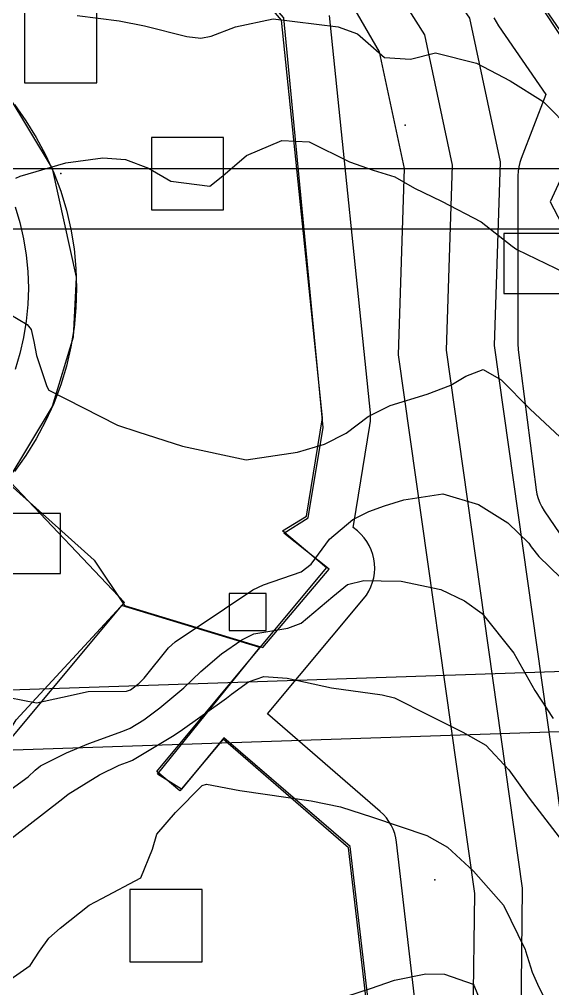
# Model space of a CAD drawing. Header units: feet. Extents: x 1318179 to 1318934, y 422542 to 423299.
# Drawn here: x 1318663.4 to 1318752, y 422820.3 to 422981.2 of the extents above; entities that cross this region are included whole.
import ezdxf

# ---------------------------------------------------------------- set-up
doc = ezdxf.new("R2010")
doc.units = ezdxf.units.FT
for name, color, linetype in [('C-DRNG-AREA', 150, 'CONTINUOUS'), ('C-LOD', 30, 'CONTINUOUS'), ('C-PROP', 6, 'CONTINUOUS'), ('C-PVMT', 8, 'CONTINUOUS'), ('C-SWM', 92, 'CONTINUOUS'), ('C-TOPO-MAJR', 32, 'CONTINUOUS'), ('C-TOPO-SPOT', 7, 'CONTINUOUS'), ('C-UTIL', 4, 'CONTINUOUS'), ('L-PLNT-TREE', 90, 'CONTINUOUS'), ('V-PROP-LINE', 7, 'CONTINUOUS')]:
    doc.layers.add(name, color=color, linetype=linetype)

msp = doc.modelspace()

# ---------------------------------------------------------------- linework, layer by layer
at = {"layer": 'C-DRNG-AREA'}
for points in [[(1318860.36, 423059.92), (1318751.85, 423050.42), (1318750.85, 423048.42), (1318746.35, 423036.41), (1318746.35, 423006.41), (1318749.35, 422984.42), (1318758.84, 422969.92), (1318867.84, 422980.42), (1318860.36, 423059.92)], [(1318575.36, 422922.92), (1318537.36, 422874.92), (1318617.86, 422808.92), (1318643.36, 422839.92), (1318644.86, 422843.92), (1318657.36, 422855.92), (1318662.86, 422864.92), (1318680.86, 422884.42), (1318661.86, 422904.43), (1318647.86, 422892.93), (1318635.86, 422887.93), (1318616.85, 422886.93), (1318608.36, 422888.42), (1318597.36, 422893.42), (1318584.36, 422904.42), (1318576.86, 422916.93), (1318575.36, 422922.92)], [(1318680.36, 422883.92), (1318617.36, 422808.42), (1318730.86, 422714.42), (1318718.36, 422725.42), (1318718.36, 422731.92), (1318726.35, 422739.92), (1318729.35, 422749.92), (1318718.35, 422843.92), (1318697.35, 422861.92), (1318690.35, 422853.42), (1318686.35, 422855.92), (1318703.35, 422876.92), (1318680.36, 422883.92)]]:
    msp.add_lwpolyline(points, close=True, dxfattribs=at)
msp.add_lwpolyline([(1318661.35, 422968.93), (1318668.85, 422956.42), (1318672.85, 422938.42), (1318672.35, 422928.43), (1318668.85, 422916.93), (1318661.35, 422904.42), (1318675.85, 422891.43), (1318680.85, 422883.93), (1318703.85, 422876.93), (1318714.85, 422889.93), (1318707.35, 422895.93), (1318711.35, 422898.43), (1318713.85, 422913.43), (1318707.35, 422981.43), (1318688.85, 423002.44), (1318689.85, 423004.93), (1318675.85, 423010.93), (1318655.35, 423027.93)], dxfattribs=at)
at = {"layer": 'C-LOD'}
msp.add_lwpolyline([(1318751.55, 422950.92), (1318787.16, 422882.88), (1318805.08, 422884.61), (1318873.04, 422894.92), (1318873.67, 422896.28), (1318876.6, 422902.64), (1318830.29, 422964.27), (1318755.11, 422958.64), (1318753.85, 422955.91), (1318751.55, 422950.92)], close=True, dxfattribs=at)
at = {"layer": 'C-PROP'}
for points in [[(1318661.36, 423131.84), (1318677.97, 423125.83), (1318696.96, 423128.25), (1318708.71, 423114), (1318732.48, 423106.69), (1318742.99, 423062.49), (1318752.13, 423049.98), (1318746.59, 423035.57), (1318746.59, 423007.93), (1318749.55, 422984.65), (1318759.81, 422969.72), (1318754.19, 422955.22), (1318754.19, 422927.37), (1318757.15, 422904.12), (1318767.2, 422889.38), (1318761.57, 422874.75), (1318763.27, 422830.95), (1318774.81, 422809.03)], [(1318746.76, 422815.67), (1318746.97, 422836.99), (1318734.35, 422926.27), (1318735.33, 422956.97), (1318730.72, 422978.59), (1318722.4, 422991.83), (1318727.74, 423005.52), (1318719.48, 423018.63), (1318727.63, 423036.44), (1318727.65, 423051.28), (1318717.46, 423065.77), (1318716.51, 423091.73), (1318704.43, 423087.03), (1318688.97, 423108.08), (1318654.9, 423113.97)], [(1318728.92, 422750.57), (1318718.09, 422843.69), (1318697.23, 422861.75), (1318690.05, 422853.16), (1318686.22, 422856.36), (1318714.42, 422890.14), (1318707.08, 422896.27), (1318711.07, 422898.75), (1318713.73, 422915.06), (1318706.96, 422981.02), (1318688.53, 423002.61), (1318702.53, 423027.15), (1318698.57, 423063.72), (1318689.49, 423075.3), (1318623.55, 423101.44)], [(1318662.59, 422967.02), (1318664.49, 422964.36), (1318666.22, 422961.58), (1318667.76, 422958.7), (1318669.12, 422955.71), (1318670.27, 422952.65), (1318671.22, 422949.52), (1318671.96, 422946.34), (1318672.49, 422943.11), (1318672.81, 422939.85), (1318672.92, 422936.58), (1318672.81, 422933.31), (1318672.49, 422930.05), (1318671.96, 422926.83), (1318671.22, 422923.64), (1318670.27, 422920.51), (1318669.12, 422917.45), (1318667.76, 422914.47), (1318666.22, 422911.58), (1318664.49, 422908.8), (1318662.59, 422906.14)]]:
    msp.add_lwpolyline(points, dxfattribs=at)
at = {"layer": 'C-PVMT'}
for points in [[(1318736.87, 422751.49), (1318726.03, 422844.62), (1318725.91, 422845.35), (1318725.73, 422846.07), (1318725.48, 422846.76), (1318725.16, 422847.43), (1318724.78, 422848.07), (1318724.35, 422848.67), (1318723.86, 422849.23), (1318723.33, 422849.74), (1318704.63, 422865.93), (1318720.56, 422885.01), (1318721.03, 422885.64), (1318721.44, 422886.31), (1318721.78, 422887.01), (1318722.06, 422887.75), (1318722.25, 422888.51), (1318722.37, 422889.28), (1318722.42, 422890.07), (1318722.39, 422890.85), (1318722.28, 422891.63), (1318722.09, 422892.39), (1318721.84, 422893.14), (1318721.51, 422893.85), (1318721.11, 422894.52), (1318720.65, 422895.16), (1318720.12, 422895.75), (1318719.55, 422896.28), (1318718.84, 422896.87), (1318718.96, 422897.46), (1318721.63, 422913.78), (1318721.71, 422914.47), (1318721.73, 422915.18), (1318721.69, 422915.88), (1318714.92, 422981.84)], [(1318742.22, 422981.45), (1318742.56, 422980.77), (1318742.96, 422980.12), (1318750.83, 422968.68), (1318746.73, 422958.11), (1318746.5, 422957.41), (1318746.33, 422956.69), (1318746.23, 422955.96), (1318746.19, 422955.22), (1318746.19, 422927.36), (1318746.26, 422926.36), (1318749.21, 422903.11), (1318749.34, 422902.37), (1318749.54, 422901.64), (1318749.81, 422900.94), (1318750.14, 422900.26), (1318750.54, 422899.61), (1318758.23, 422888.33)], [(1318662.69, 422950.08), (1318663.49, 422947.45), (1318664.11, 422944.77), (1318664.56, 422942.06), (1318664.83, 422939.33), (1318664.92, 422936.58), (1318664.83, 422933.83), (1318664.56, 422931.1), (1318664.11, 422928.39), (1318663.49, 422925.71), (1318662.69, 422923.08)]]:
    msp.add_lwpolyline(points, dxfattribs=at)
at = {"layer": 'C-SWM'}
msp.add_lwpolyline([(1318698.25, 422879.75), (1318704.41, 422879.75), (1318704.41, 422885.91), (1318698.25, 422885.91), (1318698.25, 422879.75)], close=True, dxfattribs=at)
at = {"layer": 'C-TOPO-MAJR'}
for points in [[(1318673.03, 422981.83), (1318680.01, 422980.94), (1318684.19, 422980.08), (1318691.23, 422978.33), (1318693.52, 422978.08), (1318695.28, 422978.36), (1318699.29, 422979.93), (1318705.53, 422981.24), (1318716.36, 422979.91), (1318719.55, 422978.77), (1318720.9, 422977.63), (1318724.05, 422974.83), (1318728.38, 422974.55), (1318732.5, 422975.62), (1318739.3, 422973.9), (1318744.92, 422970.98), (1318750.41, 422967.54), (1318755.29, 422962.58)], [(1318662.84, 422954.82), (1318663.57, 422955.17), (1318671.14, 422957.39), (1318677.25, 422958.19), (1318681.02, 422957.93), (1318684.84, 422956.46), (1318688.57, 422954.3), (1318695.05, 422953.49), (1318697.17, 422955.19), (1318701.11, 422958.58), (1318706.98, 422961.08), (1318711.53, 422960.83), (1318718.23, 422957.56), (1318722.14, 422956.17), (1318725.73, 422955.03), (1318729.03, 422953.18), (1318733.51, 422950.99), (1318740.08, 422947.55), (1318745.25, 422943.53), (1318746.02, 422942.98), (1318754.03, 422939.11)], [(1318660.19, 422933.17), (1318664.68, 422930.56), (1318665.39, 422929.73), (1318665.83, 422927.7), (1318666.25, 422925.38), (1318667.99, 422920.25), (1318668.32, 422919.66), (1318679.68, 422913.85), (1318683.09, 422912.72), (1318690.48, 422910.33), (1318701.07, 422908.07), (1318709.61, 422909.36), (1318714.05, 422910.69), (1318717.69, 422912.48), (1318721.31, 422915.29), (1318724.99, 422917.09), (1318731.11, 422919), (1318735.05, 422920.49), (1318737.52, 422921.95), (1318740.44, 422923.08), (1318743.42, 422921.34), (1318748.2, 422916.46), (1318753.99, 422911.12)], [(1318661.73, 422868.63), (1318666.28, 422867.77), (1318670.58, 422868.72), (1318674.84, 422869.66), (1318681.21, 422869.68), (1318681.84, 422869.9), (1318683.23, 422870.97), (1318684.15, 422871.87), (1318688.19, 422876.9), (1318689.29, 422877.87), (1318697.45, 422883.36), (1318702.17, 422886.49), (1318703.97, 422887.31), (1318710.18, 422889.51), (1318711.84, 422890.79), (1318713.67, 422893.25), (1318714.9, 422894.89), (1318718.79, 422898.17), (1318721.42, 422899.5), (1318724.03, 422900.42), (1318727.24, 422901.45), (1318733.71, 422902.42), (1318739.63, 422900.65), (1318744.54, 422897.62), (1318748.01, 422894.23), (1318748.4, 422893.64), (1318749.67, 422892.01), (1318753.28, 422888.55)], [(1318662.07, 422853.42), (1318664.85, 422855.46), (1318666.04, 422856.6), (1318666.92, 422857.29), (1318671.22, 422859.44), (1318674.97, 422861), (1318680.6, 422863.03), (1318681.83, 422863.55), (1318684.06, 422864.94), (1318686.71, 422866.94), (1318690.72, 422870.25), (1318693.53, 422872.95), (1318697, 422875.87), (1318700.34, 422878.23), (1318702.35, 422879.19), (1318708, 422880.14), (1318710.21, 422880.98), (1318715.44, 422885.42), (1318717.9, 422887.39), (1318720.63, 422888.05), (1318723.48, 422887.99), (1318726.83, 422887.94), (1318733.37, 422886.55), (1318737.34, 422884.7), (1318740.27, 422882.56), (1318745.51, 422875.98), (1318749, 422869.78), (1318752.05, 422865.17)], [(1318661.97, 422845.16), (1318670.63, 422851.89), (1318671.53, 422852.57), (1318676.74, 422855.83), (1318680, 422857.39), (1318681.82, 422858.08), (1318682.22, 422858.26), (1318688.84, 422862.21), (1318690.09, 422863.03), (1318697.78, 422868.51), (1318698.62, 422869.18), (1318701.45, 422871.25), (1318703.98, 422872.1), (1318707.89, 422871.85), (1318715.23, 422870.22), (1318723.68, 422869.06), (1318725.72, 422868.58), (1318731.38, 422865.68), (1318737.05, 422862.91), (1318740.84, 422860.74), (1318744.68, 422856.62), (1318748.08, 422851.92), (1318754.14, 422844)], [(1318661.33, 422821.46), (1318665.19, 422824.16), (1318666.77, 422826.55), (1318668.29, 422828.7), (1318670.21, 422830.36), (1318675, 422834.16), (1318677.13, 422835.27), (1318683.59, 422838.7), (1318685.5, 422843.47), (1318686.22, 422845.98), (1318689.35, 422849.54), (1318693.79, 422854.01), (1318694.46, 422854.25), (1318700.03, 422853.19), (1318711.87, 422851.49), (1318716.72, 422850.52), (1318722.05, 422848.79), (1318731.09, 422845.75), (1318734.52, 422843.81), (1318738.82, 422839.79), (1318743.78, 422834.19), (1318747.4, 422826.81), (1318747.45, 422826.62), (1318748.58, 422823.04), (1318749.45, 422821.08), (1318751.33, 422817.19)], [(1318713.85, 422817.78), (1318721.73, 422820.33), (1318725.69, 422821.73), (1318730.91, 422822.78), (1318734.03, 422822.72), (1318738.76, 422821.06), (1318738.86, 422820.89), (1318740.11, 422817.89)]]:
    msp.add_lwpolyline(points, dxfattribs=at)
at = {"layer": 'C-TOPO-SPOT'}
for p in [(1318727.48, 422963.61), (1318670.27, 422955.57), (1318732.39, 422838.37)]:
    msp.add_point(p, dxfattribs=at)
at = {"layer": 'C-UTIL'}
for points in [[(1318754.76, 422815.57), (1318754.92, 422837.88), (1318742.32, 422927.04), (1318743.31, 422957.53), (1318738.22, 422981.38), (1318730.35, 422992.71), (1318735.7, 423006.39), (1318727.48, 423018.66), (1318735.39, 423034.5), (1318735.21, 423053.9), (1318725.17, 423067.89), (1318723.33, 423095.9), (1318708.52, 423093.91), (1318692.79, 423115.11), (1318657.6, 423121.5)], [(1318738.76, 422815.77), (1318739.02, 422836.1), (1318726.39, 422925.5), (1318727.35, 422956.42), (1318723.22, 422975.81), (1318714.44, 422990.95), (1318719.79, 423004.66), (1318711.48, 423018.6), (1318719.87, 423038.39), (1318720.09, 423048.66), (1318709.75, 423063.64), (1318709.69, 423087.55), (1318700.35, 423080.15), (1318685.15, 423101.05), (1318652.19, 423106.44)], [(1318521.5, 422956.4), (1318779.85, 422956.4)], [(1318521.5, 422946.44), (1318780.81, 422946.44)], [(1318591.08, 422867.53), (1318786.82, 422874.13)], [(1318591.42, 422857.55), (1318787.73, 422864.17)]]:
    msp.add_lwpolyline(points, dxfattribs=at)
at = {"layer": 'L-PLNT-TREE'}
for points in [[(1318664.27, 422970.62), (1318676.27, 422970.62), (1318676.27, 422982.62), (1318664.27, 422982.62), (1318664.27, 422970.62)], [(1318685.33, 422949.57), (1318697.33, 422949.57), (1318697.33, 422961.57), (1318685.33, 422961.57), (1318685.33, 422949.57)], [(1318743.85, 422935.66), (1318753.85, 422935.66), (1318753.85, 422945.66), (1318743.85, 422945.66), (1318743.85, 422935.66)], [(1318660.26, 422889.2), (1318670.26, 422889.2), (1318670.26, 422899.2), (1318660.26, 422899.2), (1318660.26, 422889.2)], [(1318681.78, 422824.78), (1318693.78, 422824.78), (1318693.78, 422836.78), (1318681.78, 422836.78), (1318681.78, 422824.78)]]:
    msp.add_lwpolyline(points, close=True, dxfattribs=at)
at = {"layer": 'V-PROP-LINE'}
for points in [[(1318860.36, 423059.92), (1318751.85, 423050.42), (1318750.85, 423048.42), (1318746.35, 423036.41), (1318746.35, 423006.41), (1318749.35, 422984.42), (1318758.84, 422969.92), (1318867.84, 422980.42), (1318860.36, 423059.92)], [(1318575.36, 422922.92), (1318537.36, 422874.92), (1318617.86, 422808.92), (1318643.36, 422839.92), (1318644.86, 422843.92), (1318657.36, 422855.92), (1318662.86, 422864.92), (1318680.86, 422884.42), (1318661.86, 422904.43), (1318647.86, 422892.93), (1318635.86, 422887.93), (1318616.85, 422886.93), (1318608.36, 422888.42), (1318597.36, 422893.42), (1318584.36, 422904.42), (1318576.86, 422916.93), (1318575.36, 422922.92)], [(1318680.36, 422883.92), (1318617.36, 422808.42), (1318730.86, 422714.42), (1318718.36, 422725.42), (1318718.36, 422731.92), (1318726.35, 422739.92), (1318729.35, 422749.92), (1318718.35, 422843.92), (1318697.35, 422861.92), (1318690.35, 422853.42), (1318686.35, 422855.92), (1318703.35, 422876.92), (1318680.36, 422883.92)]]:
    msp.add_lwpolyline(points, close=True, dxfattribs=at)
msp.add_lwpolyline([(1318661.35, 422968.93), (1318668.85, 422956.42), (1318672.85, 422938.42), (1318672.35, 422928.43), (1318668.85, 422916.93), (1318661.35, 422904.42), (1318675.85, 422891.43), (1318680.85, 422883.93), (1318703.85, 422876.93), (1318714.85, 422889.93), (1318707.35, 422895.93), (1318711.35, 422898.43), (1318713.85, 422913.43), (1318707.35, 422981.43), (1318688.85, 423002.44), (1318689.85, 423004.93), (1318675.85, 423010.93), (1318655.35, 423027.93)], dxfattribs=at)

doc.saveas('drawing.dxf')
